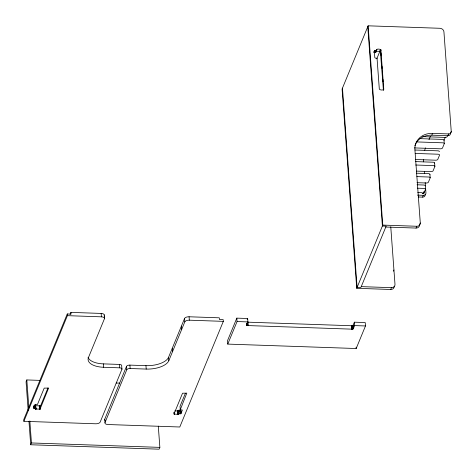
<?xml version="1.0" encoding="UTF-8"?>
<svg xmlns="http://www.w3.org/2000/svg" width="475" height="475" viewBox="0 0 475 475"><rect width="100%" height="100%" fill="white"/><g stroke="black" fill="none" stroke-linecap="round" stroke-linejoin="round"><path stroke-width="0.71" d="M35.631 408.922L35.809 408.464C31.445 409.895 34.663 402.747 37.454 404.48L44.205 388.111L48.587 388.111L40.084 409.07L35.702 409.07L35.376 405.537M374.876 50.653L374.324 51.217L374.805 57.594L375.369 58.128L377.049 58.205L379.311 89.057C379.816 90.22 383.402 90.428 383.776 89.211L380.908 50.089C380.588 48.771 375.493 48.426 376.497 50.7L375.755 52.505C372.709 53.752 374.633 49.394 376.497 50.7M375.725 51.52L375.755 52.505M422.21 193.622L423.682 193.675L425.475 189.305A1.93 0.897 -4.2 0 0 423.932 188.415L417.305 188.189M40.102 380.392L26.814 379.935L26.072 381.74L28.167 410.317M104.233 315.204A3.859 1.793 -4.2 0 0 101.151 313.429L70.929 312.384L71.06 314.088L67.278 313.957L23.75 419.609L23.875 421.307L95.641 423.783A3.859 1.793 -4.2 0 0 100.16 422.109L121.927 369.283L121.677 365.875A2.892 1.348 -4.2 0 0 119.403 364.426L103.348 363.874A19.291 8.966 -4.2 0 1 88.047 357.319M23.875 421.307L67.403 315.661L67.278 313.957M70.092 314.426L70.929 312.384M34.568 405.021L35.56 405.056L35.726 409.088M39.793 406.553L40.06 405.905L35.477 405.68L35.815 409.129M47.981 387.915L39.989 407.318L39.52 407.574L40.185 407.609M158.3 426.128L159.861 447.379L159.119 449.184L30.697 444.76L31.445 442.955L29.83 420.969M104.28 316.724L104.435 318.772L88.433 357.598A19.291 8.966 -4.2 0 0 103.597 367.276L119.653 367.834A2.892 1.348 -4.2 0 1 121.927 369.283M104.749 419.188L126.51 366.362A2.892 1.348 -4.2 0 1 129.901 365.109L145.956 365.661A19.291 8.966 -4.2 0 0 168.56 357.283L184.561 318.452A3.859 1.793 -4.2 0 1 189.08 316.777L219.296 317.817L219.42 319.521L223.203 319.651L223.327 321.355L179.793 427.001L108.033 424.531A3.859 1.793 -4.2 0 1 104.999 422.596L104.749 419.188A3.859 1.793 -4.2 0 0 104.72 419.811M104.999 422.596L126.76 369.77L126.51 366.362M126.76 369.77A2.892 1.348 -4.2 0 1 130.156 368.511L146.205 369.069A19.291 8.966 -4.2 0 0 168.809 360.685L184.811 321.86L184.561 318.452M174.824 410.869L177.792 410.952L178.38 410.299C181.877 408.358 182.364 415.382 178.63 413.707L177.923 414.372L173.981 414.01L182.542 393.217L186.794 393.128L180.268 409.723L182.358 410.056L180.975 413.464M185.357 393.371L180.019 406.321L180.268 409.723M247.843 325.571L246.679 324.965L247.92 321.913L247.671 318.505L236.811 318.131L227.513 340.694L227.763 344.102L356.185 348.525L365.477 325.963L365.228 322.555L354.368 322.181L353.091 325.233L351.464 325.743L247.594 322.163L247.843 325.571L351.714 329.151L353.341 328.641L354.623 325.589L354.368 322.181M227.763 344.102L237.061 321.539L236.811 318.131M450.502 133.273L451.244 131.468L443.929 31.825A3.859 3.325 22.4 0 0 439.897 28.286L368.137 25.816L342.089 89.027L356.725 288.301L390.717 289.477A3.859 3.325 22.4 0 0 394.244 286.199M247.172 319.705L247.671 318.505M373.968 52.066L374.466 50.861M374.009 52.024L374.65 50.724M373.956 52.505L374.757 50.677M374.258 52.452L375.007 50.647M375.867 51.318L376.681 49.471M375.933 51.276L376.758 49.442M375.974 51.258L376.829 49.43M376.087 51.235L379.644 51.353L380.475 49.56M380.813 50.481L380.101 50.463L380.558 49.584M376.788 58.805L379.875 51.3M383.408 90.113L380.303 50.558L380.594 49.608M380.332 50.582L380.671 49.655M380.428 50.688L380.772 49.744M380.493 50.807L380.825 49.822M380.528 50.944L380.879 49.946M380.534 50.991L380.908 50.089M383.39 90.238L383.776 89.211M356.725 288.301L382.773 225.097L368.137 25.816M424.49 150.581L425.618 147.85M428.99 139.662L430.397 136.254M414.877 145.772A19.291 16.631 22.4 0 1 431.805 135.173L432.547 133.368L448.602 133.92A2.892 2.494 22.4 0 0 451.244 131.468M445.336 137.097L444.012 140.297A1.93 0.897 -4.2 0 0 442.468 139.412L419.651 138.623M423.682 193.747L423.955 191.407M418.255 196.982L422.554 197.131L423.302 195.326A2.892 2.494 22.4 0 0 425.944 192.868L425.184 182.537M431.805 135.173L447.854 135.731L448.602 133.92M393.437 271.195L393.935 269.99M390.717 289.477L391.465 287.672A3.859 3.325 22.4 0 0 394.992 284.394L390.759 226.765M385.801 227.032L416.017 228.071L416.765 226.266A3.859 3.325 22.4 0 0 420.292 222.989L414.912 149.75A19.291 16.631 22.4 0 1 432.547 133.368M420.292 222.989L419.544 224.8A3.859 3.325 22.4 0 1 416.017 228.071M447.688 135.405L447.171 136.652A1.93 0.897 -4.2 0 1 445.283 137.412L422.673 136.634M178.19 410.756L178.422 414.182M178.125 410.822L178.315 414.265M180.862 413.582L180.678 410.121M39.835 407.479L39.924 409.201M180.779 413.63L180.571 410.198M178.03 410.881L178.279 414.289M177.959 410.911L178.125 414.343M39.686 407.538L39.734 409.266M180.625 413.695L180.476 410.246M177.792 410.952L178.083 414.354M177.959 414.372L177.709 410.964M39.312 405.876L39.603 409.284M380.439 51.383L379.644 51.353M416.219 141.906L442.724 142.815A1.93 0.897 -4.2 0 1 444.262 143.705L442.474 148.052A1.93 0.897 -4.2 0 1 440.586 148.812L414.325 147.903M414.954 150.023L437.772 150.812A1.93 0.897 -4.2 0 1 439.316 151.697M415.203 153.431L438.021 154.215A1.93 0.897 -4.2 0 1 439.565 155.105L437.772 159.452A1.93 0.897 -4.2 0 1 435.89 160.212L415.465 159.505M415.405 161.601L433.075 162.213A1.93 0.897 -4.2 0 1 434.619 163.097M415.661 165.009L433.325 165.615A1.93 0.897 -4.2 0 1 434.868 166.505L433.075 170.852A1.93 0.897 -4.2 0 1 431.187 171.612L416.605 171.107M416.599 173.203L428.379 173.612A1.93 0.897 -4.2 0 1 429.923 174.497M416.848 176.611L428.628 177.015A1.93 0.897 -4.2 0 1 430.172 177.905L428.379 182.252A1.93 0.897 -4.2 0 1 426.491 183.012L417.008 182.685M417.056 184.781L423.682 185.013A1.93 0.897 -4.2 0 1 425.226 185.897M417.733 192.553L422.168 192.708L423.172 193.592L424.056 192.773M417.46 195.124L423.302 195.326M382.773 225.097L416.765 226.266M361.249 286.627L391.465 287.672M67.403 315.661L101.401 316.831A3.859 1.793 -4.2 0 1 104.435 318.772M237.061 321.539L247.92 321.913M354.623 325.589L365.477 325.963M184.811 321.86A3.859 1.793 -4.2 0 1 189.329 320.186L223.327 321.355M116.12 383.01L119.807 383.135M31.445 442.955L159.861 447.379M35.672 405.751L35.958 409.159M174.171 414.218L174.082 412.526M444.018 140.143L444.267 143.551M434.625 162.943L434.874 166.351M429.928 174.343L430.178 177.751M423.504 159.653L423.67 161.868M424.371 171.463L424.537 173.678M380.992 52.921L381.205 55.854M381.473 59.523L381.639 61.726M381.959 66.126L382.12 68.329M382.446 72.734L382.607 74.931M382.933 79.337L383.093 81.54M383.414 85.939L383.574 88.142M367.763 26.719L382.399 225.999L386.175 226.13L360.875 287.529L357.099 287.399L342.463 88.118M356.084 347.166L356.185 348.525M353.133 325.173L353.341 328.641M353.038 325.292L353.228 328.753M352.913 325.399L353.162 328.807M352.83 325.446L353.079 328.854M352.747 325.494L352.996 328.902M352.652 325.541L352.901 328.949M352.551 325.583L352.8 328.991M352.444 325.618L352.693 329.027M352.331 325.648L352.581 329.056M352.213 325.678L352.462 329.086M352.088 325.702L352.343 329.11M351.969 325.719L352.218 329.128M351.844 325.737L352.094 329.139M351.714 325.743L351.963 329.151M351.464 325.743L351.714 329.151M247.98 322.181L248.235 325.583M247.35 322.145L247.6 325.553M247.232 322.127L247.487 325.535M247.226 323.469L247.374 325.512M247.119 323.445L247.267 325.488M247.018 323.416L247.172 325.458M246.846 323.338L247.077 325.423M246.768 323.297L246.923 325.339M246.757 323.932L246.857 325.292M189.08 316.777L189.329 320.186M181.414 326.088L181.664 329.496M180.369 410.287L180.565 413.707M180.257 410.317L180.506 413.725M180.191 410.329L180.381 413.743L180.067 410.347M180.001 410.353L180.251 413.755M179.871 410.353L180.12 413.761M178.38 410.299L178.63 413.707M172.283 348.252L172.532 351.66M168.56 357.283L168.809 360.685M145.956 365.661L146.205 369.069M129.901 365.109L130.156 368.511M119.403 364.426L119.653 367.834M104.245 314.889L104.494 318.298M101.151 313.429L101.401 316.831M103.348 363.874L103.597 367.276M40.06 405.905L40.143 407.039M40.114 409.022L39.989 407.318L40.019 409.141M39.763 407.508L39.853 409.23M39.562 407.568L39.645 409.278M39.265 405.876L39.514 409.284M35.56 405.056L35.928 409.153M34.117 405.686L34.319 408.411M33.992 405.68L34.194 408.405M33.927 407.01L34.081 408.381M33.826 406.974L33.974 408.352M26.814 379.935L28.862 407.776M28.975 421.307L30.697 444.76M105.153 420.381A3.859 1.793 -4.2 0 1 104.88 420.108M450.49 133.713A2.892 2.494 22.4 0 1 447.854 135.731M425.202 194.673A2.892 2.494 22.4 0 1 422.554 197.131M174.367 414.253L174.171 412.205L174.367 414.253"/></g></svg>
